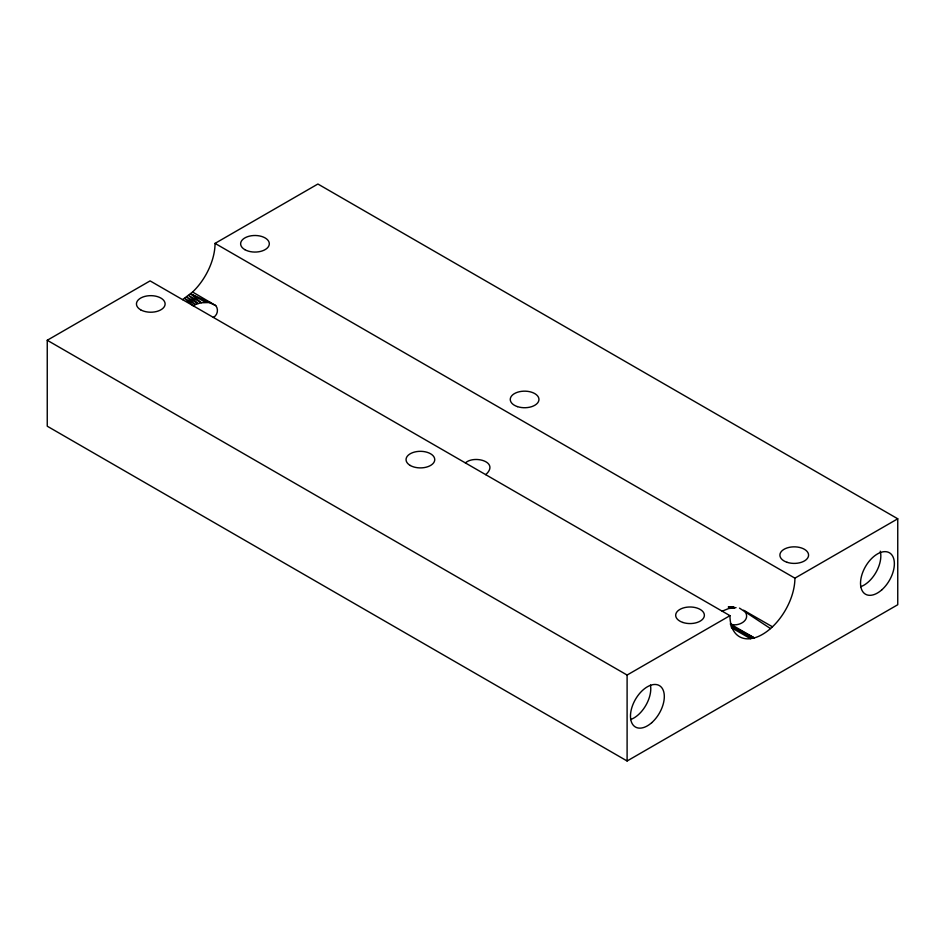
<?xml version="1.0" encoding="UTF-8"?>
<svg xmlns="http://www.w3.org/2000/svg" width="945" height="945" viewBox="0 0 945 945"><rect width="100%" height="100%" fill="white"/><g stroke="black" fill="none" stroke-linecap="round" stroke-linejoin="round"><path stroke-width="1.42" d="M182.574 299.648L192.603 292.017A45.927 26.519 -60 0 0 215.047 243.385L317.898 184.015L897.75 518.793L897.75 604.729L627.102 760.985L47.25 426.207L47.25 340.271L150.09 280.889L729.953 615.668A45.927 26.519 -60 0 0 750.472 638.69L754.346 637.899A45.927 26.519 -60 0 0 770.506 628.579L772.467 626.795A45.927 26.519 -60 0 0 794.91 578.163L897.75 518.793M213.357 317.414C217.633 315.157 218.767 309.263 215.72 305.566L190.654 293.8L201.285 302.754L210.475 302.518L215.72 305.566M485.695 474.65C499.999 461.916 474.13 454.828 465.401 462.932M47.25 340.271L627.102 675.049L729.953 615.668M722.169 611.179L728.607 608.556L736.037 607.623M733.344 606.938L728.252 606.997L734.395 607.73L733.344 606.938L734.667 607.706M739.498 608.119L770.506 628.579M731.489 625.826L754.346 637.899L730.249 623.983C738.045 627.315 751.606 620.274 744.755 611.155M743.585 610.222L772.467 626.795M731.028 626.086L752.397 638.383M215.047 243.385L794.91 578.163M190.654 293.8L205.289 302.246M731.312 627.622L750.472 638.69M192.603 292.017L210.475 302.518M627.102 675.049L627.102 760.985M880.256 551.183A23.92 13.809 -60 0 1 860.611 586.727M650.455 685.09A23.92 13.809 -60 0 1 630.563 719.547M196.028 304.243L193.063 305.696L184.606 298.396L195.367 304.597L186.637 297.002L198.072 303.593L201.285 302.754L188.657 295.466L198.072 303.593L196.028 304.243M881.827 589.822A23.92 13.809 -60 0 0 889.41 552.766A23.92 13.809 -60 0 0 861.108 577.856A23.92 13.809 -60 0 0 881.827 589.822M651.778 722.641A23.92 13.809 -60 0 0 659.362 685.586A23.92 13.809 -60 0 0 631.059 710.675A23.92 13.809 -60 0 0 651.778 722.641M410.248 465.472A14.352 8.292 0 0 0 434.263 461.751A14.352 8.292 0 0 0 416.686 451.604A14.352 8.292 0 0 0 410.248 465.472M140.628 309.795A14.352 8.292 0 0 0 164.631 306.085A14.352 8.292 0 0 0 147.054 295.939A14.352 8.292 0 0 0 140.628 309.795M682.857 622.46A14.352 8.292 0 0 0 704.379 615.278A14.352 8.292 0 0 0 682.857 608.096A14.352 8.292 0 0 0 682.857 622.46M787.055 562.299A14.352 8.292 0 0 0 808.577 555.117A14.352 8.292 0 0 0 787.055 547.946A14.352 8.292 0 0 0 787.055 562.299M517.423 406.622A14.352 8.292 0 0 0 538.957 399.452A14.352 8.292 0 0 0 517.423 392.269A14.352 8.292 0 0 0 517.423 406.622M244.826 249.645A14.352 8.292 0 0 0 268.829 245.924A14.352 8.292 0 0 0 251.252 235.777A14.352 8.292 0 0 0 244.826 249.645"/></g></svg>
